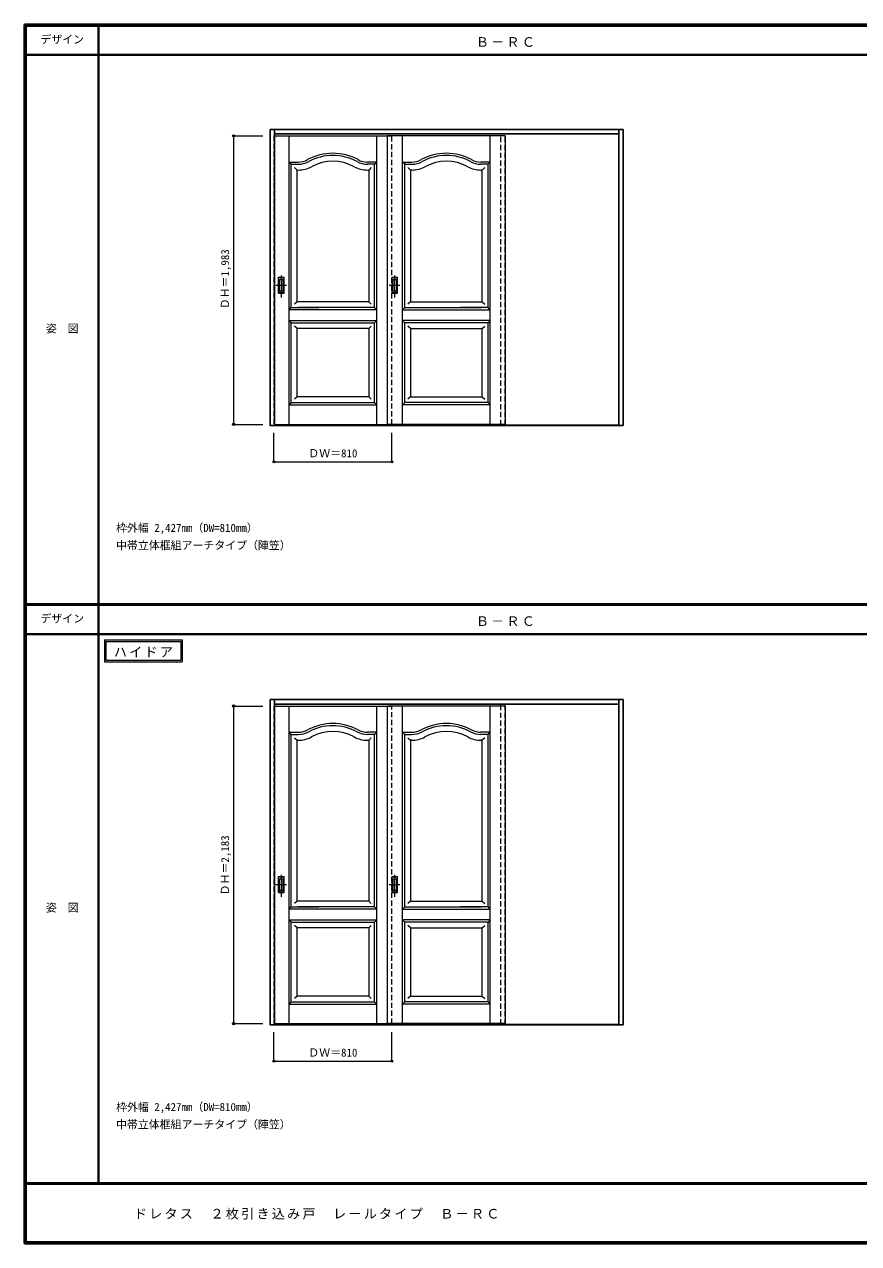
# Model space of a CAD drawing. Units: millimetres, scale not verified. Extents: x -6000 to 5700, y -4307 to 4175.
# Drawn here: x -6000 to -267, y -4205 to 4175 of the extents above; entities that cross this region are included whole.
import ezdxf
from ezdxf.enums import TextEntityAlignment as Align

# ---------------------------------------------------------------- set-up
doc = ezdxf.new("R2010")
doc.units = ezdxf.units.MM
doc.header["$LTSCALE"] = 30
doc.header["$PDMODE"] = 32
doc.header["$PDSIZE"] = 15
doc.linetypes.add('CHAIN1', pattern=[8, 5, -1, 1, -1])
doc.linetypes.add('DASHED1', pattern=[1.8, 1.2, -0.6])
for name, color, linetype, lineweight in [('0-2_扉', 7, 'Continuous', 18), ('0-4_枠', 3, 'Continuous', 25), ('0-6_引手', 7, 'Continuous', 18), ('0-A_文字', 7, 'Continuous', 18), ('0-B_寸法', 4, 'Continuous', 9), ('F-1_枠', 6, 'Continuous', 40), ('F-A_文字', 7, 'Continuous', 18)]:
    doc.layers.add(name, color=color, linetype=linetype, lineweight=lineweight)
doc.styles.add('ＭＳ ゴシック', font='')
doc.styles.get('ＭＳ ゴシック').set_extended_font_data('MS Gothic')

msp = doc.modelspace()

# ---------------------------------------------------------------- linework, layer by layer
at = {"layer": '0-2_扉', "color": 4, "linetype": 'DASHED1', "lineweight": 9}
for p, q in [((-4285, 3409), (-4285, 1426)), ((-4282, 3409), (-4285, 3409)), ((-3475, 1426), (-3475, 3409)), ((-2725, 1421), (-2725, 3423)), ((-2695, 1421), (-2695, 3423)), ((-4282, 1426), (-4285, 1426)), ((-4285, -510.25), (-4285, -514.25)), ((-4285, -510.25), (-4285, -514.25)), ((-4285, -510.25), (-4285, -2693.25)), ((-4282, -510.25), (-4285, -510.25)), ((-4282, -2693.25), (-4285, -2693.25))]:
    msp.add_line(p, q, dxfattribs=at)
at = {"layer": '0-2_扉'}
for p, q in [((-4282, 3409), (-3475, 3409)), ((-4181.5, 1426), (-4181.5, 3409)), ((-3578.5, 1426), (-3578.5, 3409)), ((-3505, 3409), (-3475, 3409)), ((-3505, 1426), (-3505, 3409)), ((-2695, 3409), (-3505, 3409)), ((-3401.5, 1426), (-3401.5, 3409)), ((-2798.5, 1426), (-2798.5, 3409)), ((-4166.5, 3214), (-4181.5, 3229)), ((-4181.5, 3229), (-4117.49, 3229)), ((-4166.5, 2360.24), (-4166.5, 3214)), ((-4166.5, 3214), (-4117.49, 3214)), ((-4144.18, 3191.68), (-4126.5, 3174)), ((-3578.5, 3229), (-3642.51, 3229)), ((-3593.5, 3214), (-3642.51, 3214)), ((-3615.82, 3191.68), (-3633.5, 3174)), ((-3593.5, 3214), (-3578.5, 3229)), ((-3593.5, 2229), (-3593.5, 3214)), ((-3386.5, 3214), (-3401.5, 3229)), ((-3401.5, 3229), (-3337.49, 3229)), ((-3386.5, 2229), (-3386.5, 3214)), ((-3386.5, 3214), (-3337.49, 3214)), ((-3364.18, 3191.68), (-3346.5, 3174)), ((-2798.5, 3229), (-2862.51, 3229)), ((-2813.5, 3214), (-2862.51, 3214)), ((-2835.82, 3191.68), (-2853.5, 3174)), ((-2813.5, 3214), (-2798.5, 3229)), ((-2813.5, 2360.24), (-2813.5, 3214)), ((-4126.5, 3174), (-4126.5, 3174)), ((-4126.5, 2269), (-4126.5, 3174)), ((-4126.5, 3174), (-4117.49, 3174)), ((-3642.51, 3174), (-3633.5, 3174)), ((-3337.49, 3174), (-3346.5, 3174)), ((-2853.5, 3174), (-2862.51, 3174)), ((-2853.5, 3174), (-2853.5, 3174)), ((-2853.5, 2269), (-2853.5, 3174)), ((-4166.31, 3091), (-4166.5, 3091)), ((-2813.69, 3091), (-2813.5, 3091)), ((-4166.5, 2229), (-4166.5, 2371.05)), ((-2813.5, 2229), (-2813.5, 2371.05)), ((-4126.5, 2269), (-4144.18, 2251.32)), ((-4126.5, 2269), (-4126.5, 2270.43)), ((-3633.5, 2269), (-4126.5, 2269)), ((-3633.5, 2269), (-3615.82, 2251.32)), ((-3346.5, 2269), (-3364.18, 2251.32)), ((-3346.5, 2269), (-2853.5, 2269)), ((-2853.5, 2269), (-2835.82, 2251.32)), ((-4181.5, 2214), (-4166.5, 2229)), ((-3578.5, 2214), (-4181.5, 2214)), ((-4166.5, 2229), (-3977.5, 2229)), ((-3593.5, 2229), (-4121.5, 2229)), ((-3593.5, 2229), (-3578.5, 2214)), ((-3386.5, 2229), (-3401.5, 2214)), ((-3401.5, 2214), (-2798.5, 2214)), ((-3386.5, 2229), (-2858.5, 2229)), ((-2813.5, 2229), (-3002.5, 2229)), ((-2798.5, 2214), (-2813.5, 2229)), ((-4181.5, 2139), (-4166.5, 2124)), ((-4181.5, 2139), (-3578.5, 2139)), ((-4166.5, 1576), (-4166.5, 2124)), ((-4166.5, 2124), (-3593.5, 2124)), ((-4126.46, 2084), (-4144.14, 2101.68)), ((-3633.5, 2084), (-3615.82, 2101.68)), ((-3593.5, 2124), (-3578.5, 2139)), ((-3593.5, 1576), (-3593.5, 2124)), ((-3386.5, 2124), (-3401.5, 2139)), ((-2798.5, 2139), (-3401.5, 2139)), ((-3386.5, 1576), (-3386.5, 2124)), ((-2813.5, 2124), (-3386.5, 2124)), ((-3346.5, 2084), (-3364.18, 2101.68)), ((-2853.54, 2084), (-2835.86, 2101.68)), ((-2798.5, 2139), (-2813.5, 2124)), ((-2813.5, 1576), (-2813.5, 2124)), ((-4126.5, 1616), (-4126.5, 2084)), ((-3633.5, 2084), (-4126.5, 2084)), ((-3633.5, 2084), (-3633.5, 1616)), ((-3346.5, 2084), (-3346.5, 1616)), ((-3346.5, 2084), (-2853.5, 2084)), ((-2853.5, 1616), (-2853.5, 2084)), ((-4126.5, 1616), (-4144.18, 1598.32)), ((-4126.5, 1616), (-4126.5, 1617.43)), ((-3633.5, 1616), (-4126.5, 1616)), ((-3633.5, 1616), (-3615.82, 1598.32)), ((-3346.5, 1616), (-3364.18, 1598.32)), ((-3346.5, 1616), (-2853.5, 1616)), ((-2853.5, 1616), (-2853.5, 1617.43)), ((-2853.5, 1616), (-2835.82, 1598.32)), ((-4166.5, 1576), (-4181.5, 1561)), ((-4181.5, 1561), (-3578.5, 1561)), ((-4166.5, 1576), (-3593.5, 1576)), ((-3593.5, 1576), (-3578.5, 1561)), ((-3386.5, 1576), (-3401.5, 1561)), ((-2798.5, 1561), (-3401.5, 1561)), ((-2813.5, 1576), (-3386.5, 1576)), ((-2813.5, 1576), (-2798.5, 1561)), ((-4282, 1426), (-3475, 1426)), ((-3505, 1426), (-3475, 1426)), ((-4282, -510.25), (-3475, -510.25)), ((-4181.5, -2693.25), (-4181.5, -510.25)), ((-3578.5, -2693.25), (-3578.5, -510.25)), ((-3505, -510.25), (-3475, -510.25)), ((-3505, -2693.25), (-3505, -510.25)), ((-2695, -510.25), (-3505, -510.25)), ((-3401.5, -2693.25), (-3401.5, -510.25)), ((-2798.5, -2693.25), (-2798.5, -510.25)), ((-4166.5, -705.25), (-4181.5, -690.25)), ((-4181.5, -690.25), (-4117.49, -690.25)), ((-4166.5, -705.25), (-4117.49, -705.25)), ((-4166.5, -1890.25), (-4166.5, -705.25)), ((-4144.18, -727.57), (-4126.5, -745.25)), ((-4126.5, -745.25), (-4126.5, -745.25)), ((-4126.5, -745.25), (-4117.49, -745.25)), ((-4126.5, -1850.25), (-4126.5, -745.25)), ((-3578.5, -690.25), (-3642.51, -690.25)), ((-3593.5, -705.25), (-3642.51, -705.25)), ((-3642.51, -745.25), (-3633.5, -745.25)), ((-3615.82, -727.57), (-3633.5, -745.25)), ((-3633.5, -745.25), (-3633.5, -745.25)), ((-3633.5, -745.25), (-3633.5, -1850.25)), ((-3593.5, -705.25), (-3578.5, -690.25)), ((-3593.5, -1890.25), (-3593.5, -705.25)), ((-3386.5, -705.25), (-3401.5, -690.25)), ((-3401.5, -690.25), (-3337.49, -690.25)), ((-3386.5, -705.25), (-3337.49, -705.25)), ((-3386.5, -1890.25), (-3386.5, -705.25)), ((-3364.18, -727.57), (-3346.5, -745.25)), ((-3346.5, -745.25), (-3346.5, -745.25)), ((-3337.49, -745.25), (-3346.5, -745.25)), ((-3346.5, -745.25), (-3346.5, -1850.25)), ((-2798.5, -690.25), (-2862.51, -690.25)), ((-2813.5, -705.25), (-2862.51, -705.25)), ((-2853.5, -745.25), (-2862.51, -745.25)), ((-2835.82, -727.57), (-2853.5, -745.25)), ((-2853.5, -745.25), (-2853.5, -745.25)), ((-2853.5, -1850.25), (-2853.5, -745.25)), ((-2813.5, -705.25), (-2798.5, -690.25)), ((-2813.5, -1890.25), (-2813.5, -705.25)), ((-4166.31, -828.25), (-4166.5, -828.25)), ((-2813.69, -828.25), (-2813.5, -828.25)), ((-4181.5, -1905.25), (-4166.5, -1890.25)), ((-3578.5, -1905.25), (-4181.5, -1905.25)), ((-4166.5, -1890.25), (-3977.5, -1890.25)), ((-4126.5, -1850.25), (-4144.18, -1867.93)), ((-4126.5, -1850.25), (-4126.5, -1848.82)), ((-3633.5, -1850.25), (-4126.5, -1850.25)), ((-3593.5, -1890.25), (-4121.5, -1890.25)), ((-3633.5, -1850.25), (-3615.82, -1867.93)), ((-3593.5, -1890.25), (-3578.5, -1905.25)), ((-3386.5, -1890.25), (-3401.5, -1905.25)), ((-3401.5, -1905.25), (-2798.5, -1905.25)), ((-3386.5, -1890.25), (-2858.5, -1890.25)), ((-3346.5, -1850.25), (-3364.18, -1867.93)), ((-3346.5, -1850.25), (-2853.5, -1850.25)), ((-2813.5, -1890.25), (-3002.5, -1890.25)), ((-2853.5, -1850.25), (-2853.5, -1848.82)), ((-2853.5, -1850.25), (-2835.82, -1867.93)), ((-2798.5, -1905.25), (-2813.5, -1890.25)), ((-4181.5, -1980.25), (-4166.5, -1995.25)), ((-4181.5, -1980.25), (-3578.5, -1980.25)), ((-4166.5, -2543.25), (-4166.5, -1995.25)), ((-4166.5, -1995.25), (-3593.5, -1995.25)), ((-3593.5, -1995.25), (-3578.5, -1980.25)), ((-3593.5, -2543.25), (-3593.5, -1995.25)), ((-3386.5, -1995.25), (-3401.5, -1980.25)), ((-2798.5, -1980.25), (-3401.5, -1980.25)), ((-3386.5, -2543.25), (-3386.5, -1995.25)), ((-2813.5, -1995.25), (-3386.5, -1995.25)), ((-2798.5, -1980.25), (-2813.5, -1995.25)), ((-2813.5, -2543.25), (-2813.5, -1995.25)), ((-4126.46, -2035.25), (-4144.14, -2017.57)), ((-4126.5, -2503.25), (-4126.5, -2035.25)), ((-3633.5, -2035.25), (-4126.5, -2035.25)), ((-3633.5, -2035.25), (-3615.82, -2017.57)), ((-3633.5, -2035.25), (-3633.5, -2503.25)), ((-3346.5, -2035.25), (-3364.18, -2017.57)), ((-3346.5, -2035.25), (-3346.5, -2503.25)), ((-3346.5, -2035.25), (-2853.5, -2035.25)), ((-2853.54, -2035.25), (-2835.86, -2017.57)), ((-2853.5, -2503.25), (-2853.5, -2035.25)), ((-4126.5, -2503.25), (-4144.18, -2520.93)), ((-4126.5, -2503.25), (-4126.5, -2501.82)), ((-3633.5, -2503.25), (-4126.5, -2503.25)), ((-3633.5, -2503.25), (-3615.82, -2520.93)), ((-3346.5, -2503.25), (-3364.18, -2520.93)), ((-3346.5, -2503.25), (-2853.5, -2503.25)), ((-2853.5, -2503.25), (-2853.5, -2501.82)), ((-2853.5, -2503.25), (-2835.82, -2520.93)), ((-4166.5, -2543.25), (-4181.5, -2558.25)), ((-4181.5, -2558.25), (-3578.5, -2558.25)), ((-4166.5, -2543.25), (-3593.5, -2543.25)), ((-3593.5, -2543.25), (-3578.5, -2558.25)), ((-3386.5, -2543.25), (-3401.5, -2558.25)), ((-2798.5, -2558.25), (-3401.5, -2558.25)), ((-2813.5, -2543.25), (-3386.5, -2543.25)), ((-2813.5, -2543.25), (-2798.5, -2558.25)), ((-4282, -2693.25), (-3475, -2693.25)), ((-3505, -2693.25), (-3475, -2693.25))]:
    msp.add_line(p, q, dxfattribs=at)
at = {"layer": '0-2_扉', "color": 3, "lineweight": 25}
msp.add_line((-3505, 1418), (-3475, 1418), dxfattribs=at)
at = {"layer": '0-2_扉'}
for points in [[(-2695, 3409), (-2695, 1426), (-3505, 1426)], [(-3633.5, 3174), (-3633.5, 3174), (-3633.5, 2269)], [(-3346.5, 3174), (-3346.5, 3174), (-3346.5, 2269)], [(-2695, -510.25), (-2695, -2693.25), (-3505, -2693.25)]]:
    msp.add_lwpolyline(points, dxfattribs=at)
for centre, radius, start, end in [((-3880, 2924), 365, 61.6423, 118.3577), ((-3880, 2924), 350, 61.6423, 118.3577), ((-3100, 2924), 365, 61.6423, 118.3577), ((-3100, 2924), 350, 61.6423, 118.3577), ((-4117.49, 3364), 135, 270, 298.3577), ((-4117.49, 3364), 150, 270, 298.3577), ((-4117.49, 3364), 190, 270, 298.3577), ((-3880, 2924), 310, 61.6423, 118.3577), ((-3642.51, 3364), 190, 241.6423, 270), ((-3642.51, 3364), 150, 241.6423, 270), ((-3642.51, 3364), 135, 241.6423, 270), ((-3337.49, 3364), 135, 270, 298.3577), ((-3337.49, 3364), 150, 270, 298.3577), ((-3337.49, 3364), 190, 270, 298.3577), ((-3100, 2924), 310, 61.6423, 118.3577), ((-2862.51, 3364), 190, 241.6423, 270), ((-2862.51, 3364), 150, 241.6423, 270), ((-2862.51, 3364), 135, 241.6423, 270), ((-3880, -995.25), 365, 61.6423, 118.3577), ((-3880, -995.25), 350, 61.6423, 118.3577), ((-3100, -995.25), 365, 61.6423, 118.3577), ((-3100, -995.25), 350, 61.6423, 118.3577), ((-4117.49, -555.25), 135, 270, 298.3577), ((-4117.49, -555.25), 150, 270, 298.3577), ((-4117.49, -555.25), 190, 270, 298.3577), ((-3880, -995.25), 310, 61.6423, 118.3577), ((-3642.51, -555.25), 190, 241.6423, 270), ((-3642.51, -555.25), 150, 241.6423, 270), ((-3642.51, -555.25), 135, 241.6423, 270), ((-3337.49, -555.25), 135, 270, 298.3577), ((-3337.49, -555.25), 150, 270, 298.3577), ((-3337.49, -555.25), 190, 270, 298.3577), ((-3100, -995.25), 310, 61.6423, 118.3577), ((-2862.51, -555.25), 190, 241.6423, 270), ((-2862.51, -555.25), 150, 241.6423, 270), ((-2862.51, -555.25), 135, 241.6423, 270)]:
    msp.add_arc(centre, radius, start, end, dxfattribs=at)
at = {"layer": '0-4_枠'}
for p, q in [((-4312, 3453), (-1885, 3453)), ((-4282, 1418), (-4282, 3453)), ((-1915, 1418), (-1915, 3453)), ((-1885, 1418), (-1885, 3453)), ((-4282, 3423), (-1915, 3423)), ((-1915, 1421), (-4282, 1421)), ((-1915, 1418), (-4282, 1418)), ((-1885, 1418), (-1915, 1418)), ((-4312, -466.25), (-1885, -466.25)), ((-4282, -2701.25), (-4282, -466.25)), ((-4282, -496.25), (-1915, -496.25)), ((-1915, -2701.25), (-1915, -466.25)), ((-1885, -2701.25), (-1885, -466.25)), ((-1915, -2698.25), (-4282, -2698.25)), ((-1915, -2701.25), (-4282, -2701.25)), ((-3505, -2701.25), (-3475, -2701.25)), ((-1885, -2701.25), (-1915, -2701.25))]:
    msp.add_line(p, q, dxfattribs=at)
at = {"layer": '0-4_枠', "color": 4, "linetype": 'DASHED1', "lineweight": 9}
for p, q in [((-2725, -2698.25), (-2725, -496.25)), ((-2695, -2698.25), (-2695, -496.25)), ((-3475, -2693.25), (-3475, -510.25))]:
    msp.add_line(p, q, dxfattribs=at)
at = {"layer": '0-4_枠'}
for points in [[(-4282, 1418), (-4312, 1418), (-4312, 3453)], [(-4282, -2701.25), (-4312, -2701.25), (-4312, -466.25)]]:
    msp.add_lwpolyline(points, dxfattribs=at)
at = {"layer": '0-6_引手'}
for p, q in [((-4253, 2438.5), (-4215, 2438.5)), ((-4253, 2328.5), (-4253, 2438.5)), ((-4215, 2328.5), (-4215, 2438.5)), ((-3473, 2438.5), (-3435, 2438.5)), ((-3473, 2328.5), (-3473, 2438.5)), ((-3435, 2328.5), (-3435, 2438.5)), ((-4246.5, 2422.5), (-4221.5, 2422.5)), ((-4246.5, 2344.5), (-4246.5, 2422.5)), ((-4221.5, 2344.5), (-4221.5, 2422.5)), ((-3466.5, 2422.5), (-3441.5, 2422.5)), ((-3466.5, 2344.5), (-3466.5, 2422.5)), ((-3441.5, 2344.5), (-3441.5, 2422.5)), ((-4253, 2328.5), (-4215, 2328.5)), ((-4246.5, 2344.5), (-4221.5, 2344.5)), ((-3473, 2328.5), (-3435, 2328.5)), ((-3466.5, 2344.5), (-3441.5, 2344.5)), ((-4253, -1680.75), (-4215, -1680.75)), ((-4253, -1790.75), (-4253, -1680.75)), ((-4246.5, -1696.75), (-4221.5, -1696.75)), ((-4246.5, -1774.75), (-4246.5, -1696.75)), ((-4221.5, -1774.75), (-4221.5, -1696.75)), ((-4215, -1790.75), (-4215, -1680.75)), ((-3473, -1680.75), (-3435, -1680.75)), ((-3473, -1790.75), (-3473, -1680.75)), ((-3466.5, -1696.75), (-3441.5, -1696.75)), ((-3466.5, -1774.75), (-3466.5, -1696.75)), ((-3441.5, -1774.75), (-3441.5, -1696.75)), ((-3435, -1790.75), (-3435, -1680.75)), ((-4253, -1790.75), (-4215, -1790.75)), ((-4246.5, -1774.75), (-4221.5, -1774.75)), ((-3473, -1790.75), (-3435, -1790.75)), ((-3466.5, -1774.75), (-3441.5, -1774.75))]:
    msp.add_line(p, q, dxfattribs=at)
at = {"layer": '0-6_引手', "linetype": 'CHAIN1'}
for p, q in [((-4234, 2298.27), (-4234, 2469.12)), ((-3454, 2298.27), (-3454, 2469.12)), ((-4272.07, 2383.5), (-4199.56, 2383.5)), ((-3492.07, 2383.5), (-3419.56, 2383.5)), ((-4234, -1820.98), (-4234, -1650.13)), ((-3454, -1820.98), (-3454, -1650.13)), ((-4272.07, -1735.75), (-4199.56, -1735.75)), ((-3492.07, -1735.75), (-3419.56, -1735.75))]:
    msp.add_line(p, q, dxfattribs=at)
at = {"layer": '0-6_引手', "linetype": 'DASHED1'}
for p, q in [((-4218, 2332.5), (-4218, 2434.5)), ((-3438, 2332.5), (-3438, 2434.5)), ((-4250, 2332.5), (-4218, 2332.5)), ((-3470, 2332.5), (-3438, 2332.5)), ((-4218, -1786.75), (-4218, -1684.75)), ((-3438, -1786.75), (-3438, -1684.75)), ((-4250, -1786.75), (-4218, -1786.75)), ((-3470, -1786.75), (-3438, -1786.75))]:
    msp.add_line(p, q, dxfattribs=at)
for points in [[(-4250, 2332.5), (-4250, 2434.5), (-4218, 2434.5)], [(-3470, 2332.5), (-3470, 2434.5), (-3438, 2434.5)], [(-4250, -1786.75), (-4250, -1684.75), (-4218, -1684.75)], [(-3470, -1786.75), (-3470, -1684.75), (-3438, -1684.75)]]:
    msp.add_lwpolyline(points, dxfattribs=at)
at = {"layer": '0-A_文字'}
for p, q in [((-5450, -55.5), (-5450, -205.5)), ((-5440, -65.5), (-4925.67, -65.5)), ((-4925.67, -65.5), (-4925.67, -195.5)), ((-5450, -205.5), (-4915.67, -205.5))]:
    msp.add_line(p, q, dxfattribs=at)
for points in [[(-5450, -55.5), (-4915.67, -55.5), (-4915.67, -205.5)], [(-5440, -65.5), (-5440, -195.5), (-4925.67, -195.5)]]:
    msp.add_lwpolyline(points, dxfattribs=at)
at = {"layer": '0-B_寸法'}
for p, q in [((-4562, 3409), (-4362, 3409)), ((-4562, 3409), (-4562, 1426)), ((-4562, 1426), (-4362, 1426)), ((-4285, 1168), (-4285, 1368)), ((-3475, 1168), (-3475, 1368)), ((-4285, 1168), (-3475, 1168)), ((-4562, -510.25), (-4362, -510.25)), ((-4562, -510.25), (-4562, -2693.25)), ((-4562, -2693.25), (-4362, -2693.25)), ((-4285, -2951.25), (-4285, -2751.25)), ((-3475, -2951.25), (-3475, -2751.25)), ((-4285, -2951.25), (-3475, -2951.25))]:
    msp.add_line(p, q, dxfattribs=at)
at = {"layer": '0-B_寸法', "color": 7}
for p in [(-4562, 3409), (-4562, 1426), (-4285, 1168), (-3475, 1168), (-4562, -510.25), (-4562, -2693.25), (-4285, -2951.25), (-3475, -2951.25)]:
    msp.add_point(p, dxfattribs=at)
at = {"layer": 'F-1_枠'}
for p, q in [((-6000, 4175), (5700, 4175)), ((-6000, 4175), (-6000, -4205)), ((-6000, 4170), (5700, 4170)), ((-6000, 4165), (5700, 4165)), ((-5995, 4175), (-5995, -4205)), ((-5990, 4175), (-5990, -4205)), ((-5490, 4175), (-5490, -3790)), ((-6000, 3965), (5700, 3965)), ((-6000, 190.5), (5700, 190.5)), ((-6000, 187.5), (5700, 187.5)), ((-6000, 184.5), (5700, 184.5)), ((-6000, -15.5), (5700, -15.5)), ((5700, -3790), (-6000, -3790)), ((5700, -3795), (-6000, -3795)), ((5700, -4195), (-6000, -4195)), ((5700, -4200), (-6000, -4200)), ((5700, -4205), (-6000, -4205))]:
    msp.add_line(p, q, dxfattribs=at)

# ---------------------------------------------------------------- texts
at = {"layer": '0-A_文字', "style": 'ＭＳ ゴシック'}
for s, p in [('枠外幅 2,427mm（DW=810mm）', (-5370, 670.5)), ('中帯立体框組アーチタイプ（陣笠）', (-5370, 550.5)), ('枠外幅 2,427mm（DW=810mm）', (-5370, -3310)), ('中帯立体框組アーチタイプ（陣笠）', (-5370, -3430))]:
    msp.add_text(s, height=54.99, dxfattribs=at).set_placement(p, align=Align.BOTTOM_LEFT)
at = {"layer": '0-A_文字', "char_height": 65.98, "attachment_point": 7, "style": 'ＭＳ ゴシック'}
for s, insert in [('\\T1.17;Ｂ－ＲＣ', (-2897.5, 4020)), ('\\T1.17;Ｂ－ＲＣ', (-2897.5, 39.5)), ('\\T1.17;ハイドア', (-5385.34, -175.5))]:
    msp.add_mtext(s, dxfattribs=dict(at, insert=insert))
at = {"layer": '0-B_寸法', "color": 7, "style": 'ＭＳ ゴシック'}
for s, p in [('ＤＨ＝1,983', (-4577, 2217.25)), ('ＤＨ＝2,183', (-4577, -1811.25))]:
    msp.add_text(s, height=54.99, rotation=90, dxfattribs=at).set_placement(p, align=Align.BOTTOM_LEFT)
for p in [(-4048.75, 1183), (-4048.75, -2936.25)]:
    msp.add_text('ＤＷ＝810', height=54.99, dxfattribs=at).set_placement(p, align=Align.BOTTOM_LEFT)
at = {"layer": 'F-A_文字', "style": 'ＭＳ ゴシック'}
for s, p in [('デザイン', (-5890, 4027.5)), ('姿\u3000図', (-5852.5, 2040.25)), ('デザイン', (-5890, 47)), ('姿\u3000図', (-5852.5, -1940.25))]:
    msp.add_text(s, height=54.99, dxfattribs=at).set_placement(p, align=Align.BOTTOM_LEFT)
at = {"layer": 'F-A_文字', "insert": (-5247.55, -4040), "char_height": 65.98, "attachment_point": 7, "style": 'ＭＳ ゴシック'}
msp.add_mtext('\\T1.17;ドレタス\u3000２枚引き込み戸\u3000レールタイプ\u3000Ｂ－ＲＣ', dxfattribs=at)

doc.saveas('drawing.dxf')
